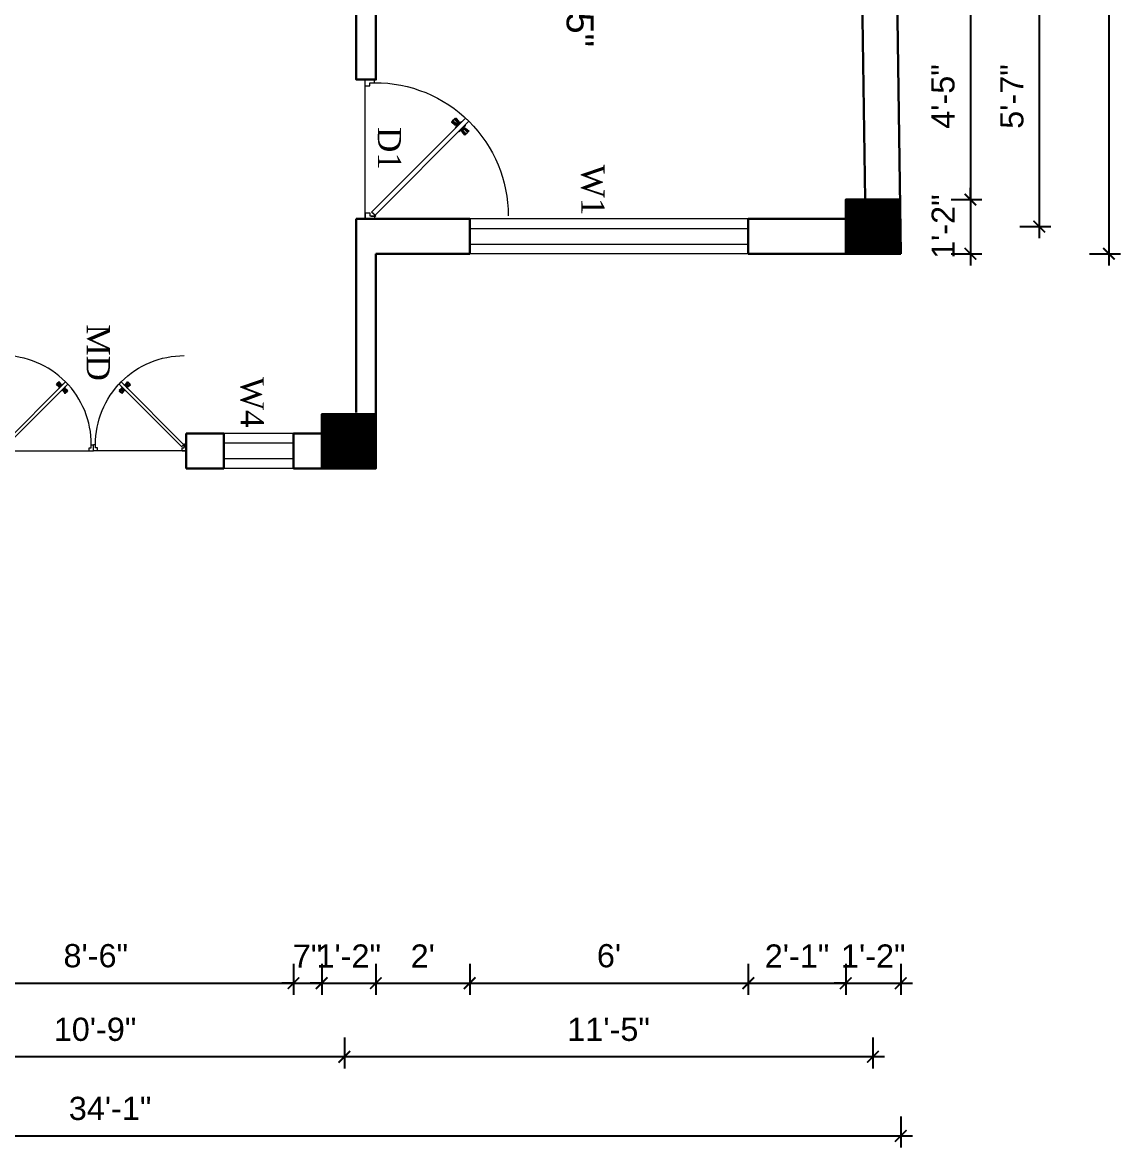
# Model space of a CAD drawing. Header units: inches. Extents: x -4737 to 13205, y 2479 to 13285.
# Drawn here: x -1933 to -1649.2, y 10542.5 to 10833.3 of the extents above; entities that cross this region are included whole.
import ezdxf

# ---------------------------------------------------------------- set-up
doc = ezdxf.new("R2010")
doc.units = ezdxf.units.IN
doc.header["$MEASUREMENT"] = 0
for name, color, linetype, lineweight in [('hatch-.09', 8, 'Continuous', 9), ('ns_DIMS', 1, 'Continuous', 0), ('ns_TEXT', 7, 'Continuous', 13), ('PUERTAS', 7, 'Continuous', 9), ('Text', 7, 'Continuous', 13), ('WALL', 12, 'Continuous', 30), ('wall2', 1, 'Continuous', 15), ('windoow', 4, 'Continuous', 5)]:
    doc.layers.add(name, color=color, linetype=linetype, lineweight=lineweight)
doc.styles.add('arial 1000', font='arial.ttf')
doc.styles.get("Standard").update_dxf_attribs({"font": 'arial.ttf'})
doc.dimstyles.new("1-8'", dxfattribs={"dimtxt": 6, "dimasz": 3, "dimexe": 3, "dimexo": 6, "dimgap": 4, "dimtad": 1, "dimdec": 0, "dimzin": 0, "dimdsep": 46, "dimlunit": 4, "dimtxsty": 'arial 1000', "dimblk": 'ARCHTICK', "dimcen": 8, "dimdle": 3, "dimclrt": 7, "dimazin": 0, "dimtfac": 1, "dimtdec": 0, "dimtix": 1, "dimtmove": 2, "dimatfit": 3, "dimfxl": 5, "dimfxlon": 1, "dimarcsym": 0})

# ---------------------------------------------------------------- blocks, each defined once
blk = doc.blocks.new('3ft')
at = {"layer": 'PUERTAS', "color": 2}
for p, q in [((1.01, 2.52), (25.23, 26.74)), ((26.05, 25.92), (25.23, 26.74)), ((26.05, 25.92), (1.77, 1.64)), ((21.99, 26.11), (21.98, 26.13)), ((25.42, 22.68), (25.43, 22.67)), ((0, 2.4), (0, 0)), ((0.72, 2.4), (0, 2.4)), ((1.6, 0), (0, 0)), ((0.72, 1.52), (0.72, 2.44)), ((0.8, 1.52), (0.72, 1.52)), ((0.8, 1.52), (0.8, 2.41)), ((0.8, 1.2), (0.8, 1.52)), ((1.6, 1.2), (0.8, 1.2)), ((1.57, 1.84), (0.94, 2.47)), ((1.63, 1.89), (0.97, 2.55)), ((1.63, 1.89), (1.57, 1.84)), ((1.77, 1.64), (1.57, 1.84)), ((1.6, 0), (1.6, 1.2)), ((34.4, 0), (34.4, 1.2)), ((34.4, 1.2), (35.2, 1.2)), ((34.4, 0), (36, 0)), ((35.2, 1.2), (35.2, 2.4)), ((35.2, 2.4), (36, 2.4)), ((36, 0), (36, 2.4))]:
    blk.add_line(p, q, dxfattribs=at)
at = {"layer": 'PUERTAS', "color": 1}
for p, q in [((21.67, 25.73), (22.17, 26.23)), ((21.7, 25.82), (22.14, 26.26)), ((22.58, 26.7), (22.14, 26.26)), ((22.67, 26.73), (22.17, 26.23)), ((22.61, 26.67), (22.58, 26.7)), ((23.45, 25.91), (22.79, 26.73)), ((22.49, 24.95), (21.67, 25.61)), ((21.73, 25.79), (21.7, 25.82)), ((22.6, 24.96), (23.02, 25.38)), ((22.61, 24.25), (22.92, 24.72)), ((22.62, 24.13), (22.61, 24.14)), ((22.7, 25.07), (22.71, 25.06)), ((22.82, 25.06), (23.08, 25.32)), ((22.94, 24.95), (22.83, 25.07)), ((22.92, 24.72), (22.92, 24.72)), ((22.93, 24.94), (23.19, 25.21)), ((22.93, 24.84), (22.93, 24.83)), ((23.44, 25.81), (23.02, 25.38)), ((23.34, 25.58), (23.08, 25.32)), ((23.46, 25.47), (23.19, 25.21)), ((23.33, 25.7), (23.34, 25.69)), ((23.45, 25.46), (23.33, 25.57)), ((23.44, 23.31), (23.45, 23.3)), ((23.56, 23.3), (24.03, 23.61)), ((23.57, 25.47), (23.57, 25.47)), ((24.15, 25.79), (23.68, 25.48)), ((23.68, 25.48), (23.68, 25.48)), ((24.03, 23.61), (24.03, 23.62)), ((24.14, 23.62), (24.14, 23.62)), ((24.25, 23.62), (24.51, 23.89)), ((24.27, 25.78), (24.26, 25.79)), ((24.26, 23.29), (24.69, 23.71)), ((24.26, 23.63), (24.37, 23.52)), ((24.37, 23.52), (24.63, 23.77)), ((24.37, 23.4), (24.37, 23.4)), ((24.78, 24.15), (24.51, 23.89)), ((24.89, 24.03), (24.63, 23.77)), ((25.11, 24.14), (24.69, 23.71)), ((24.77, 24.14), (24.88, 24.03)), ((24.79, 24.38), (24.78, 24.37)), ((24.78, 24.26), (24.78, 24.26)), ((25.1, 24.84), (24.79, 24.38)), ((25, 24.03), (25, 24.03)), ((25.09, 24.96), (25.1, 24.95)), ((25.22, 24.14), (26.03, 23.48)), ((26.04, 23.37), (25.54, 22.86)), ((26.01, 23.27), (25.57, 22.83)), ((25.98, 23.3), (26.01, 23.27)), ((24.26, 23.18), (24.92, 22.37)), ((25.04, 22.36), (25.54, 22.86)), ((25.1, 22.42), (25.13, 22.39)), ((25.13, 22.39), (25.57, 22.83))]:
    blk.add_line(p, q, dxfattribs=at)
at = {"layer": 'PUERTAS', "color": 8}
for p, q in [((22.13, 26.28), (21.98, 26.13)), ((22.13, 26.28), (22.27, 26.42)), ((22.29, 26.41), (22.27, 26.42)), ((23.16, 25.52), (22.34, 26.39)), ((23.3, 25.66), (22.5, 26.56)), ((23.41, 25.77), (22.65, 26.71)), ((23.46, 25.83), (22.72, 26.75)), ((22.57, 24.94), (21.65, 25.68)), ((22.63, 24.99), (21.69, 25.75)), ((22.74, 25.1), (21.84, 25.9)), ((22.88, 25.24), (22.01, 26.06)), ((22.69, 24.32), (23.02, 24.83)), ((22.95, 24.96), (22.84, 25.07)), ((22.98, 24.99), (22.86, 25.1)), ((23.03, 25.04), (22.91, 25.15)), ((22.91, 24.53), (23.1, 24.91)), ((23.11, 25.12), (22.99, 25.23)), ((23.13, 24.76), (23.18, 24.99)), ((23.28, 25.3), (23.17, 25.41)), ((23.36, 25.37), (23.25, 25.49)), ((23.31, 24.94), (23.28, 25.08)), ((23.41, 25.43), (23.3, 25.54)), ((23.46, 25.09), (23.32, 25.13)), ((23.44, 25.45), (23.33, 25.56)), ((23.64, 25.27), (23.41, 25.22)), ((23.87, 25.49), (23.49, 25.3)), ((24.08, 25.71), (23.57, 25.38)), ((23.63, 23.38), (24.14, 23.72)), ((23.84, 23.6), (24.22, 23.79)), ((24.07, 23.82), (24.3, 23.88)), ((24.25, 24), (24.39, 23.97)), ((24.25, 23.26), (24.99, 22.34)), ((24.27, 23.64), (24.38, 23.53)), ((24.3, 23.67), (24.41, 23.56)), ((24.3, 23.32), (25.06, 22.38)), ((24.35, 23.72), (24.46, 23.61)), ((24.4, 24.15), (24.43, 24.01)), ((24.41, 23.43), (25.2, 22.53)), ((24.43, 23.8), (24.54, 23.69)), ((24.58, 24.33), (24.52, 24.1)), ((24.55, 23.57), (25.37, 22.7)), ((24.6, 23.97), (24.72, 23.86)), ((24.8, 24.56), (24.61, 24.18)), ((25.02, 24.77), (24.68, 24.26)), ((24.68, 24.05), (24.79, 23.94)), ((24.73, 24.1), (24.85, 23.99)), ((24.76, 24.13), (24.87, 24.02)), ((24.83, 23.85), (25.7, 23.03)), ((24.97, 23.99), (25.87, 23.2)), ((25.08, 24.1), (26.02, 23.34)), ((25.14, 24.15), (26.06, 23.41)), ((25.58, 22.82), (25.43, 22.67)), ((25.58, 22.82), (25.73, 22.97)), ((25.72, 22.98), (25.73, 22.97)), ((0, 0), (36, 0))]:
    blk.add_line(p, q, dxfattribs=at)
at = {"layer": 'PUERTAS', "color": 2}
for radius in [0.155, 0.0752]:
    blk.add_circle((0.82, 2.56), radius, dxfattribs=at)
at = {"layer": 'PUERTAS', "color": 8}
blk.add_arc((0.82, 2.56), 34.38, 359.7285, 90.0333, dxfattribs=at)
at = {"layer": 'PUERTAS', "color": 1}
for centre, start, end in [((22.73, 26.68), 38.9236, 135), ((22.54, 25.01), 231.0764, 315), ((22.67, 24.2), 135, 225), ((22.77, 25.12), 225, 315), ((22.99, 24.89), 135, 219.7428), ((22.87, 24.78), 315, 39.7428), ((23.28, 25.63), 315, 45), ((23.39, 25.86), 315, 38.9236), ((23.51, 23.36), 225, 315), ((23.51, 25.41), 50.2572, 135), ((23.62, 25.53), 230.2572, 315), ((24.09, 23.56), 50.2572, 135), ((24.2, 23.68), 230.2572, 315), ((24.2, 25.73), 45, 135), ((24.32, 23.23), 135, 218.9236), ((24.42, 23.46), 135, 225), ((24.84, 24.31), 135, 219.7428), ((24.72, 24.21), 315, 39.7428), ((24.94, 23.98), 45, 135), ((25.04, 24.89), 315, 45), ((25.17, 24.08), 51.0764, 135), ((25.98, 23.42), 315, 51.0764), ((24.98, 22.42), 218.9236, 315)]:
    blk.add_arc(centre, 0.08, start, end, dxfattribs=at)
blk = doc.blocks.new('*U36')
at = {"color": 3}
blk.add_blockref('3ft', (0, 0), dxfattribs=at)
blk = doc.blocks.new('_ArchTick')
at = {"color": 0, "const_width": 0.15}
blk.add_lwpolyline([(-0.5, -0.5), (0.5, 0.5)], dxfattribs=at)
blk = doc.blocks.new('*D971')
at = {"layer": 'Defpoints', "color": 0, "transparency": 16777216}
for p in [(-1709.16, 10995.65), (-1706.22, 10773.51), (-1652.22, 10773.51)]:
    blk.add_point(p, dxfattribs=at)
at = {"layer": 'ns_DIMS', "color": 0, "lineweight": -2, "transparency": 16777216}
for p, q in [((-1652.22, 10998.65), (-1652.22, 10770.51)), ((-1657.22, 10995.65), (-1649.22, 10995.65)), ((-1657.22, 10773.51), (-1649.22, 10773.51))]:
    blk.add_line(p, q, dxfattribs=at)
at = {"layer": 'ns_DIMS', "color": 0, "lineweight": -2, "transparency": 16777216, "xscale": 3, "yscale": 3, "zscale": 3}
for p, rotation in [((-1652.22, 10995.65), 90), ((-1652.22, 10773.51), 270)]:
    blk.add_blockref('_ArchTick', p, dxfattribs=dict(at, rotation=rotation))
at = {"layer": 'ns_DIMS', "color": 7, "transparency": 16777216, "insert": (-1659.29, 10884.58), "char_height": 6, "attachment_point": 5, "rotation": 90, "style": 'arial 1000'}
blk.add_mtext('18\'-6"', dxfattribs=at)
blk = doc.blocks.new('*D974')
at = {"layer": 'Defpoints', "color": 0, "transparency": 16777216}
for p in [(-1707.17, 10840.77), (-1706.02, 10787.51), (-1688.02, 10787.51)]:
    blk.add_point(p, dxfattribs=at)
at = {"layer": 'ns_DIMS', "color": 0, "lineweight": -2, "transparency": 16777216}
for p, q in [((-1688.02, 10843.77), (-1688.02, 10784.51)), ((-1693.02, 10840.77), (-1685.02, 10840.77)), ((-1693.02, 10787.51), (-1685.02, 10787.51))]:
    blk.add_line(p, q, dxfattribs=at)
at = {"layer": 'ns_DIMS', "color": 0, "lineweight": -2, "transparency": 16777216, "xscale": 3, "yscale": 3, "zscale": 3}
for p, rotation in [((-1688.02, 10840.77), 90), ((-1688.02, 10787.51), 270)]:
    blk.add_blockref('_ArchTick', p, dxfattribs=dict(at, rotation=rotation))
at = {"layer": 'ns_DIMS', "color": 7, "transparency": 16777216, "insert": (-1695.08, 10814.14), "char_height": 6, "attachment_point": 5, "rotation": 90, "style": 'arial 1000'}
blk.add_mtext('4\'-5"', dxfattribs=at)
blk = doc.blocks.new('*D975')
at = {"layer": 'Defpoints', "color": 0, "transparency": 16777216}
for p in [(-1706.22, 10787.51), (-1706.22, 10773.51), (-1688.02, 10773.51)]:
    blk.add_point(p, dxfattribs=at)
at = {"layer": 'ns_DIMS', "color": 0, "lineweight": -2, "transparency": 16777216}
for p, q in [((-1688.02, 10787.51), (-1688.02, 10790.51)), ((-1693.02, 10787.51), (-1685.02, 10787.51)), ((-1688.02, 10787.51), (-1688.02, 10773.51)), ((-1693.02, 10773.51), (-1685.02, 10773.51)), ((-1688.02, 10773.51), (-1688.02, 10770.51))]:
    blk.add_line(p, q, dxfattribs=at)
at = {"layer": 'ns_DIMS', "color": 0, "lineweight": -2, "transparency": 16777216, "xscale": 3, "yscale": 3, "zscale": 3}
for p, rotation in [((-1688.02, 10787.51), 270), ((-1688.02, 10773.51), 90)]:
    blk.add_blockref('_ArchTick', p, dxfattribs=dict(at, rotation=rotation))
at = {"layer": 'ns_DIMS', "color": 7, "transparency": 16777216, "insert": (-1695.04, 10780.51), "char_height": 6, "attachment_point": 5, "rotation": 90, "style": 'arial 1000'}
blk.add_mtext('1\'-2"', dxfattribs=at)
blk = doc.blocks.new('*D976')
at = {"layer": 'Defpoints', "color": 0, "transparency": 16777216}
for p in [(-1707.17, 10847.77), (-1706.22, 10780.51), (-1670.22, 10780.51)]:
    blk.add_point(p, dxfattribs=at)
at = {"layer": 'ns_DIMS', "color": 0, "lineweight": -2, "transparency": 16777216}
for p, q in [((-1670.22, 10850.77), (-1670.22, 10777.51)), ((-1675.22, 10847.77), (-1667.22, 10847.77)), ((-1675.22, 10780.51), (-1667.22, 10780.51))]:
    blk.add_line(p, q, dxfattribs=at)
at = {"layer": 'ns_DIMS', "color": 0, "lineweight": -2, "transparency": 16777216, "xscale": 3, "yscale": 3, "zscale": 3}
for p, rotation in [((-1670.22, 10847.77), 90), ((-1670.22, 10780.51), 270)]:
    blk.add_blockref('_ArchTick', p, dxfattribs=dict(at, rotation=rotation))
at = {"layer": 'ns_DIMS', "color": 7, "transparency": 16777216, "insert": (-1677.27, 10814.14), "char_height": 6, "attachment_point": 5, "rotation": 90, "style": 'arial 1000'}
blk.add_mtext('5\'-7"', dxfattribs=at)
blk = doc.blocks.new('2ft6in')
at = {"layer": 'PUERTAS', "color": 2}
for p, q in [((0.84, 2.1), (21.02, 22.28)), ((21.71, 21.6), (21.02, 22.28)), ((21.71, 21.6), (1.47, 1.37)), ((18.33, 21.76), (18.31, 21.77)), ((21.18, 18.9), (21.2, 18.89)), ((0, 2), (0, 0)), ((0.6, 2), (0, 2)), ((1.33, 0), (0, 0)), ((0.6, 1.26), (0.6, 2.04)), ((0.67, 1.26), (0.6, 1.26)), ((0.67, 1.26), (0.67, 2.01)), ((0.67, 1), (0.67, 1.26)), ((1.33, 1), (0.67, 1)), ((1.31, 1.53), (0.79, 2.06)), ((1.36, 1.58), (0.81, 2.12)), ((1.36, 1.58), (1.31, 1.53)), ((1.47, 1.37), (1.31, 1.53)), ((1.33, 0), (1.33, 1)), ((28.67, 0), (28.67, 1)), ((28.67, 1), (29.33, 1)), ((28.67, 0), (30, 0)), ((29.33, 1), (29.33, 2)), ((29.33, 2), (30, 2)), ((30, 0), (30, 2))]:
    blk.add_line(p, q, dxfattribs=at)
at = {"layer": 'PUERTAS', "color": 1}
for p, q in [((18.06, 21.44), (18.48, 21.86)), ((18.08, 21.51), (18.45, 21.88)), ((18.82, 22.25), (18.45, 21.88)), ((18.9, 22.28), (18.48, 21.86)), ((18.84, 22.23), (18.82, 22.25)), ((19.54, 21.59), (18.99, 22.27)), ((18.74, 20.79), (18.06, 21.34)), ((18.11, 21.49), (18.08, 21.51)), ((18.83, 20.8), (19.18, 21.15)), ((18.84, 20.21), (19.1, 20.6)), ((18.85, 20.11), (18.84, 20.12)), ((18.92, 20.89), (18.93, 20.88)), ((19.02, 20.88), (19.24, 21.1)), ((19.12, 20.8), (19.03, 20.89)), ((19.1, 20.7), (19.11, 20.69)), ((19.1, 20.6), (19.1, 20.6)), ((19.11, 20.79), (19.33, 21.01)), ((19.54, 21.5), (19.18, 21.15)), ((19.45, 21.31), (19.24, 21.1)), ((19.55, 21.22), (19.33, 21.01)), ((19.45, 21.41), (19.45, 21.41)), ((19.54, 21.22), (19.45, 21.31)), ((19.53, 19.43), (19.54, 19.42)), ((19.64, 21.23), (19.64, 21.23)), ((19.64, 19.42), (20.02, 19.67)), ((19.74, 21.24), (19.73, 21.23)), ((20.12, 21.49), (19.74, 21.24)), ((20.02, 19.67), (20.03, 19.68)), ((20.12, 19.68), (20.12, 19.68)), ((20.21, 19.69), (20.43, 19.9)), ((20.22, 21.48), (20.22, 21.49)), ((20.22, 19.41), (20.57, 19.76)), ((20.22, 19.69), (20.31, 19.6)), ((20.22, 19.32), (20.76, 18.64)), ((20.31, 19.6), (20.52, 19.81)), ((20.31, 19.5), (20.31, 19.5)), ((20.65, 20.12), (20.43, 19.9)), ((20.74, 20.03), (20.52, 19.81)), ((20.93, 20.11), (20.57, 19.76)), ((20.64, 20.11), (20.73, 20.02)), ((20.66, 20.31), (20.65, 20.31)), ((20.65, 20.21), (20.65, 20.22)), ((20.91, 20.7), (20.66, 20.31)), ((20.84, 20.02), (20.83, 20.03)), ((20.86, 18.63), (21.28, 19.05)), ((20.91, 20.8), (20.91, 20.79)), ((20.91, 18.68), (20.94, 18.66)), ((20.94, 18.66), (21.31, 19.03)), ((21.02, 20.12), (21.7, 19.57)), ((21.7, 19.47), (21.28, 19.05)), ((21.67, 19.4), (21.31, 19.03)), ((21.65, 19.42), (21.67, 19.4))]:
    blk.add_line(p, q, dxfattribs=at)
at = {"layer": 'PUERTAS', "color": 8}
for p, q in [((18.44, 21.9), (18.31, 21.77)), ((18.44, 21.9), (18.56, 22.02)), ((18.58, 22.01), (18.56, 22.02)), ((19.3, 21.26), (18.61, 22)), ((19.42, 21.38), (18.75, 22.14)), ((19.51, 21.48), (18.88, 22.26)), ((19.55, 21.53), (18.93, 22.3)), ((18.81, 20.78), (18.04, 21.4)), ((18.86, 20.83), (18.08, 21.46)), ((18.95, 20.92), (18.2, 21.58)), ((19.07, 21.03), (18.34, 21.72)), ((18.91, 20.27), (19.19, 20.69)), ((19.13, 20.8), (19.03, 20.9)), ((19.15, 20.82), (19.05, 20.92)), ((19.09, 20.44), (19.25, 20.76)), ((19.19, 20.87), (19.1, 20.96)), ((19.25, 20.93), (19.16, 21.02)), ((19.28, 20.63), (19.32, 20.83)), ((19.4, 21.08), (19.31, 21.17)), ((19.47, 21.15), (19.38, 21.24)), ((19.43, 20.78), (19.4, 20.9)), ((19.51, 21.19), (19.42, 21.28)), ((19.55, 20.91), (19.43, 20.94)), ((19.53, 21.21), (19.44, 21.3)), ((19.7, 21.06), (19.51, 21.01)), ((19.89, 21.24), (19.58, 21.08)), ((20.07, 21.42), (19.64, 21.15)), ((19.69, 19.49), (20.12, 19.76)), ((19.87, 19.67), (20.18, 19.83)), ((20.06, 19.85), (20.25, 19.9)), ((20.21, 20), (20.33, 19.97)), ((20.21, 19.38), (20.83, 18.61)), ((20.23, 19.7), (20.32, 19.61)), ((20.25, 19.72), (20.34, 19.63)), ((20.25, 19.43), (20.88, 18.65)), ((20.29, 19.76), (20.38, 19.67)), ((20.33, 20.13), (20.36, 20.01)), ((20.34, 19.53), (21, 18.77)), ((20.36, 19.83), (20.45, 19.74)), ((20.48, 20.28), (20.44, 20.08)), ((20.46, 19.64), (21.14, 18.91)), ((20.5, 19.98), (20.6, 19.89)), ((20.67, 20.47), (20.51, 20.15)), ((20.85, 20.64), (20.57, 20.22)), ((20.57, 20.04), (20.66, 19.95)), ((20.61, 20.09), (20.7, 19.99)), ((20.63, 20.11), (20.72, 20.01)), ((20.69, 19.87), (21.42, 19.19)), ((20.81, 19.99), (21.56, 19.33)), ((20.9, 20.08), (21.68, 19.45)), ((20.95, 20.13), (21.72, 19.51)), ((21.32, 19.01), (21.2, 18.89)), ((21.32, 19.01), (21.44, 19.14)), ((21.43, 19.15), (21.44, 19.14)), ((0, 0), (30, 0))]:
    blk.add_line(p, q, dxfattribs=at)
at = {"layer": 'PUERTAS', "color": 2}
for radius in [0.129, 0.0627]:
    blk.add_circle((0.68, 2.14), radius, dxfattribs=at)
at = {"layer": 'PUERTAS', "color": 8}
blk.add_arc((0.68, 2.14), 28.65, 359.7285, 90.0333, dxfattribs=at)
at = {"layer": 'PUERTAS', "color": 1}
for centre, start, end in [((18.94, 22.23), 38.9236, 135), ((18.78, 20.84), 231.0764, 315), ((18.89, 20.16), 135, 225), ((18.97, 20.93), 225, 315), ((19.16, 20.74), 135, 219.7428), ((19.06, 20.65), 315, 39.7428), ((19.4, 21.36), 315, 45), ((19.49, 21.55), 315, 38.9236), ((19.59, 19.47), 225, 315), ((19.6, 21.18), 50.2572, 135), ((19.68, 21.28), 230.2572, 315), ((20.07, 19.63), 50.2572, 135), ((20.17, 21.44), 45, 135), ((20.16, 19.73), 230.2572, 315), ((20.27, 19.36), 135, 218.9236), ((20.35, 19.55), 135, 225), ((20.7, 20.26), 135, 219.7428), ((20.6, 20.17), 315, 39.7428), ((20.78, 19.98), 45, 135), ((20.82, 18.68), 218.9236, 315), ((20.87, 20.75), 315, 45), ((20.98, 20.07), 51.0764, 135), ((21.65, 19.52), 315, 51.0764)]:
    blk.add_arc(centre, 0.0667, start, end, dxfattribs=at)
blk = doc.blocks.new('*U37')
at = {"color": 3, "xscale": -1}
blk.add_blockref('2ft6in', (42, 0), dxfattribs=at)
blk = doc.blocks.new('*D983')
at = {"layer": 'Defpoints', "color": 0, "transparency": 16777216}
for p in [(-1965.16, 10718.05), (-1862.95, 10718.05), (-1862.95, 10585)]:
    blk.add_point(p, dxfattribs=at)
at = {"layer": 'ns_DIMS', "color": 0, "lineweight": -2, "transparency": 16777216}
for p, q in [((-1965.16, 10590), (-1965.16, 10582)), ((-1862.95, 10590), (-1862.95, 10582)), ((-1968.16, 10585), (-1859.95, 10585))]:
    blk.add_line(p, q, dxfattribs=at)
at = {"layer": 'ns_DIMS', "color": 0, "lineweight": -2, "transparency": 16777216, "xscale": 3, "yscale": 3, "zscale": 3, "rotation": 180}
blk.add_blockref('_ArchTick', (-1965.16, 10585), dxfattribs=at)
at = {"layer": 'ns_DIMS', "color": 0, "lineweight": -2, "transparency": 16777216, "xscale": 3, "yscale": 3, "zscale": 3}
blk.add_blockref('_ArchTick', (-1862.95, 10585), dxfattribs=at)
at = {"layer": 'ns_DIMS', "color": 7, "transparency": 16777216, "insert": (-1914.05, 10592.07), "char_height": 6, "attachment_point": 5, "style": 'arial 1000'}
blk.add_mtext('8\'-6"', dxfattribs=at)
blk = doc.blocks.new('*D984')
at = {"layer": 'Defpoints', "color": 0, "transparency": 16777216}
for p in [(-1862.95, 10718.05), (-1855.67, 10718.05), (-1855.67, 10585)]:
    blk.add_point(p, dxfattribs=at)
at = {"layer": 'ns_DIMS', "color": 0, "lineweight": -2, "transparency": 16777216}
for p, q in [((-1862.95, 10590), (-1862.95, 10582)), ((-1855.67, 10590), (-1855.67, 10582)), ((-1862.95, 10585), (-1865.95, 10585)), ((-1862.95, 10585), (-1855.67, 10585)), ((-1855.67, 10585), (-1852.67, 10585))]:
    blk.add_line(p, q, dxfattribs=at)
at = {"layer": 'ns_DIMS', "color": 0, "lineweight": -2, "transparency": 16777216, "xscale": 3, "yscale": 3, "zscale": 3}
blk.add_blockref('_ArchTick', (-1862.95, 10585), dxfattribs=at)
at = {"layer": 'ns_DIMS', "color": 0, "lineweight": -2, "transparency": 16777216, "xscale": 3, "yscale": 3, "zscale": 3, "rotation": 180}
blk.add_blockref('_ArchTick', (-1855.67, 10585), dxfattribs=at)
at = {"layer": 'ns_DIMS', "color": 7, "transparency": 16777216, "insert": (-1859.31, 10592), "char_height": 6, "attachment_point": 5, "style": 'arial 1000'}
blk.add_mtext('7"', dxfattribs=at)
blk = doc.blocks.new('*D985')
at = {"layer": 'Defpoints', "color": 0, "transparency": 16777216}
for p in [(-1855.67, 10718.05), (-1841.67, 10718.05), (-1841.67, 10585)]:
    blk.add_point(p, dxfattribs=at)
at = {"layer": 'ns_DIMS', "color": 0, "lineweight": -2, "transparency": 16777216}
for p, q in [((-1855.67, 10590), (-1855.67, 10582)), ((-1841.67, 10590), (-1841.67, 10582)), ((-1855.67, 10585), (-1858.67, 10585)), ((-1855.67, 10585), (-1841.67, 10585)), ((-1841.67, 10585), (-1838.67, 10585))]:
    blk.add_line(p, q, dxfattribs=at)
at = {"layer": 'ns_DIMS', "color": 0, "lineweight": -2, "transparency": 16777216, "xscale": 3, "yscale": 3, "zscale": 3}
blk.add_blockref('_ArchTick', (-1855.67, 10585), dxfattribs=at)
at = {"layer": 'ns_DIMS', "color": 0, "lineweight": -2, "transparency": 16777216, "xscale": 3, "yscale": 3, "zscale": 3, "rotation": 180}
blk.add_blockref('_ArchTick', (-1841.67, 10585), dxfattribs=at)
at = {"layer": 'ns_DIMS', "color": 7, "transparency": 16777216, "insert": (-1848.67, 10592.02), "char_height": 6, "attachment_point": 5, "style": 'arial 1000'}
blk.add_mtext('1\'-2"', dxfattribs=at)
blk = doc.blocks.new('*D986')
at = {"layer": 'Defpoints', "color": 0, "transparency": 16777216}
for p in [(-1817.42, 10773.51), (-1841.67, 10718.05), (-1817.42, 10585)]:
    blk.add_point(p, dxfattribs=at)
at = {"layer": 'ns_DIMS', "color": 0, "lineweight": -2, "transparency": 16777216}
for p, q in [((-1841.67, 10590), (-1841.67, 10582)), ((-1817.42, 10590), (-1817.42, 10582)), ((-1844.67, 10585), (-1814.42, 10585))]:
    blk.add_line(p, q, dxfattribs=at)
at = {"layer": 'ns_DIMS', "color": 0, "lineweight": -2, "transparency": 16777216, "xscale": 3, "yscale": 3, "zscale": 3, "rotation": 180}
blk.add_blockref('_ArchTick', (-1841.67, 10585), dxfattribs=at)
at = {"layer": 'ns_DIMS', "color": 0, "lineweight": -2, "transparency": 16777216, "xscale": 3, "yscale": 3, "zscale": 3}
blk.add_blockref('_ArchTick', (-1817.42, 10585), dxfattribs=at)
at = {"layer": 'ns_DIMS', "color": 7, "transparency": 16777216, "insert": (-1829.55, 10592.02), "char_height": 6, "attachment_point": 5, "style": 'arial 1000'}
blk.add_mtext("2'", dxfattribs=at)
blk = doc.blocks.new('*D987')
at = {"layer": 'Defpoints', "color": 0, "transparency": 16777216}
for p in [(-1817.42, 10773.51), (-1745.42, 10773.51), (-1745.42, 10585)]:
    blk.add_point(p, dxfattribs=at)
at = {"layer": 'ns_DIMS', "color": 0, "lineweight": -2, "transparency": 16777216}
for p, q in [((-1817.42, 10590), (-1817.42, 10582)), ((-1745.42, 10590), (-1745.42, 10582)), ((-1820.42, 10585), (-1742.42, 10585))]:
    blk.add_line(p, q, dxfattribs=at)
at = {"layer": 'ns_DIMS', "color": 0, "lineweight": -2, "transparency": 16777216, "xscale": 3, "yscale": 3, "zscale": 3, "rotation": 180}
blk.add_blockref('_ArchTick', (-1817.42, 10585), dxfattribs=at)
at = {"layer": 'ns_DIMS', "color": 0, "lineweight": -2, "transparency": 16777216, "xscale": 3, "yscale": 3, "zscale": 3}
blk.add_blockref('_ArchTick', (-1745.42, 10585), dxfattribs=at)
at = {"layer": 'ns_DIMS', "color": 7, "transparency": 16777216, "insert": (-1781.42, 10592.07), "char_height": 6, "attachment_point": 5, "style": 'arial 1000'}
blk.add_mtext("6'", dxfattribs=at)
blk = doc.blocks.new('*D988')
at = {"layer": 'Defpoints', "color": 0, "transparency": 16777216}
for p in [(-1745.42, 10773.51), (-1720.22, 10773.51), (-1720.22, 10585)]:
    blk.add_point(p, dxfattribs=at)
at = {"layer": 'ns_DIMS', "color": 0, "lineweight": -2, "transparency": 16777216}
for p, q in [((-1745.42, 10590), (-1745.42, 10582)), ((-1720.22, 10590), (-1720.22, 10582)), ((-1748.42, 10585), (-1717.22, 10585))]:
    blk.add_line(p, q, dxfattribs=at)
at = {"layer": 'ns_DIMS', "color": 0, "lineweight": -2, "transparency": 16777216, "xscale": 3, "yscale": 3, "zscale": 3, "rotation": 180}
blk.add_blockref('_ArchTick', (-1745.42, 10585), dxfattribs=at)
at = {"layer": 'ns_DIMS', "color": 0, "lineweight": -2, "transparency": 16777216, "xscale": 3, "yscale": 3, "zscale": 3}
blk.add_blockref('_ArchTick', (-1720.22, 10585), dxfattribs=at)
at = {"layer": 'ns_DIMS', "color": 7, "transparency": 16777216, "insert": (-1732.82, 10592.02), "char_height": 6, "attachment_point": 5, "style": 'arial 1000'}
blk.add_mtext('2\'-1"', dxfattribs=at)
blk = doc.blocks.new('*D989')
at = {"layer": 'Defpoints', "color": 0, "transparency": 16777216}
for p in [(-1720.22, 10773.51), (-1706.02, 10773.51), (-1706.02, 10585)]:
    blk.add_point(p, dxfattribs=at)
at = {"layer": 'ns_DIMS', "color": 0, "lineweight": -2, "transparency": 16777216}
for p, q in [((-1720.22, 10590), (-1720.22, 10582)), ((-1706.02, 10590), (-1706.02, 10582)), ((-1720.22, 10585), (-1723.22, 10585)), ((-1720.22, 10585), (-1706.02, 10585)), ((-1706.02, 10585), (-1703.02, 10585))]:
    blk.add_line(p, q, dxfattribs=at)
at = {"layer": 'ns_DIMS', "color": 0, "lineweight": -2, "transparency": 16777216, "xscale": 3, "yscale": 3, "zscale": 3}
blk.add_blockref('_ArchTick', (-1720.22, 10585), dxfattribs=at)
at = {"layer": 'ns_DIMS', "color": 0, "lineweight": -2, "transparency": 16777216, "xscale": 3, "yscale": 3, "zscale": 3, "rotation": 180}
blk.add_blockref('_ArchTick', (-1706.02, 10585), dxfattribs=at)
at = {"layer": 'ns_DIMS', "color": 7, "transparency": 16777216, "insert": (-1713.12, 10592.02), "char_height": 6, "attachment_point": 5, "style": 'arial 1000'}
blk.add_mtext('1\'-2"', dxfattribs=at)
blk = doc.blocks.new('*D990')
at = {"layer": 'Defpoints', "color": 0, "transparency": 16777216}
for p in [(-1713.22, 10773.51), (-1849.81, 10718.05), (-1849.81, 10565.99)]:
    blk.add_point(p, dxfattribs=at)
at = {"layer": 'ns_DIMS', "color": 0, "lineweight": -2, "transparency": 16777216}
for p, q in [((-1849.81, 10570.99), (-1849.81, 10562.99)), ((-1713.22, 10570.99), (-1713.22, 10562.99)), ((-1710.22, 10565.99), (-1852.81, 10565.99))]:
    blk.add_line(p, q, dxfattribs=at)
at = {"layer": 'ns_DIMS', "color": 0, "lineweight": -2, "transparency": 16777216, "xscale": 3, "yscale": 3, "zscale": 3, "rotation": 180}
blk.add_blockref('_ArchTick', (-1849.81, 10565.99), dxfattribs=at)
at = {"layer": 'ns_DIMS', "color": 0, "lineweight": -2, "transparency": 16777216, "xscale": 3, "yscale": 3, "zscale": 3}
blk.add_blockref('_ArchTick', (-1713.22, 10565.99), dxfattribs=at)
at = {"layer": 'ns_DIMS', "color": 7, "transparency": 16777216, "insert": (-1781.52, 10573.05), "char_height": 6, "attachment_point": 5, "style": 'arial 1000'}
blk.add_mtext('11\'-5"', dxfattribs=at)
blk = doc.blocks.new('*D991')
at = {"layer": 'Defpoints', "color": 0, "transparency": 16777216}
for p in [(-1849.81, 10718.05), (-1978.67, 10664.91), (-1978.67, 10565.99)]:
    blk.add_point(p, dxfattribs=at)
at = {"layer": 'ns_DIMS', "color": 0, "lineweight": -2, "transparency": 16777216}
for p, q in [((-1978.67, 10570.99), (-1978.67, 10562.99)), ((-1849.81, 10570.99), (-1849.81, 10562.99)), ((-1846.81, 10565.99), (-1981.67, 10565.99))]:
    blk.add_line(p, q, dxfattribs=at)
at = {"layer": 'ns_DIMS', "color": 0, "lineweight": -2, "transparency": 16777216, "xscale": 3, "yscale": 3, "zscale": 3, "rotation": 180}
blk.add_blockref('_ArchTick', (-1978.67, 10565.99), dxfattribs=at)
at = {"layer": 'ns_DIMS', "color": 0, "lineweight": -2, "transparency": 16777216, "xscale": 3, "yscale": 3, "zscale": 3}
blk.add_blockref('_ArchTick', (-1849.81, 10565.99), dxfattribs=at)
at = {"layer": 'ns_DIMS', "color": 7, "transparency": 16777216, "insert": (-1914.24, 10573.05), "char_height": 6, "attachment_point": 5, "style": 'arial 1000'}
blk.add_mtext('10\'-9"', dxfattribs=at)
blk = doc.blocks.new('*D902')
at = {"layer": 'Defpoints', "color": 0, "transparency": 16777216}
for p in [(-1706.02, 10773.51), (-2114.67, 10664.91), (-1706.02, 10545.54)]:
    blk.add_point(p, dxfattribs=at)
at = {"layer": 'ns_DIMS', "color": 0, "lineweight": -2, "transparency": 16777216}
for p, q in [((-2114.67, 10550.54), (-2114.67, 10542.54)), ((-1706.02, 10550.54), (-1706.02, 10542.54)), ((-2117.67, 10545.54), (-1703.02, 10545.54))]:
    blk.add_line(p, q, dxfattribs=at)
at = {"layer": 'ns_DIMS', "color": 0, "lineweight": -2, "transparency": 16777216, "xscale": 3, "yscale": 3, "zscale": 3, "rotation": 180}
blk.add_blockref('_ArchTick', (-2114.67, 10545.54), dxfattribs=at)
at = {"layer": 'ns_DIMS', "color": 0, "lineweight": -2, "transparency": 16777216, "xscale": 3, "yscale": 3, "zscale": 3}
blk.add_blockref('_ArchTick', (-1706.02, 10545.54), dxfattribs=at)
at = {"layer": 'ns_DIMS', "color": 7, "transparency": 16777216, "insert": (-1910.35, 10552.61), "char_height": 6, "attachment_point": 5, "style": 'arial 1000'}
blk.add_mtext('34\'-1"', dxfattribs=at)

msp = doc.modelspace()

# ---------------------------------------------------------------- hatches: boundary and pattern name
at = {"layer": 'hatch-.09'}
h = msp.add_hatch(dxfattribs=at)
h.set_pattern_fill('ANSI31', color=256, angle=-90)
h.set_pattern_definition([(315, (-1996.36152, 26219.89677), (0.0883883476, 0.0883883476), [])])
h.paths.add_polyline_path([(-1706.22, 10773.51), (-1706.22, 10787.51), (-1720.22, 10787.51), (-1720.22, 10773.51)])
h = msp.add_hatch(dxfattribs=at)
h.set_pattern_fill('ANSI31', color=256, angle=-90)
h.set_pattern_definition([(315, (-2131.81193, 26164.44212), (0.0883883476, 0.0883883476), [])])
h.paths.add_polyline_path([(-1841.67, 10718.05), (-1841.67, 10732.05), (-1855.67, 10732.05), (-1855.67, 10718.05)])

# ---------------------------------------------------------------- linework, layer by layer
at = {"layer": 'WALL'}
for p, q in [((-1709.16, 10995.65), (-1706.02, 10773.51)), ((-1706.02, 10773.51), (-1709.16, 10995.65)), ((-1715.22, 10787.51), (-1716.01, 10843.02)), ((-1846.72, 10732.46), (-1846.72, 10782.51)), ((-1817.42, 10782.51), (-1846.72, 10782.51)), ((-1817.42, 10782.51), (-1817.42, 10773.51)), ((-1817.42, 10782.51), (-1817.42, 10773.51)), ((-1720.02, 10782.51), (-1745.42, 10782.51)), ((-1745.42, 10782.51), (-1745.42, 10773.51)), ((-1841.67, 10718.46), (-1841.67, 10773.51)), ((-1817.42, 10773.51), (-1841.67, 10773.51)), ((-1706.02, 10773.51), (-1745.42, 10773.51)), ((-1880.95, 10727.05), (-1890.67, 10727.05)), ((-1890.67, 10727.05), (-1890.67, 10718.05)), ((-1880.95, 10727.05), (-1880.95, 10718.05)), ((-1862.95, 10727.05), (-1862.95, 10718.05)), ((-1880.95, 10718.05), (-1890.67, 10718.05)), ((-1841.67, 10718.05), (-1857.95, 10718.05))]:
    msp.add_line(p, q, dxfattribs=at)
for points in [[(-1841.67, 10840.77), (-1841.67, 10818.51), (-1846.72, 10818.51), (-1846.72, 10840.77)], [(-1706.22, 10787.51), (-1706.22, 10773.51), (-1720.22, 10773.51), (-1720.22, 10787.51)], [(-1841.67, 10732.05), (-1841.67, 10718.05), (-1855.67, 10718.05), (-1855.67, 10732.05)], [(-1862.95, 10727.05), (-1862.95, 10718.05), (-1855.67, 10718.05), (-1855.67, 10727.05)]]:
    msp.add_lwpolyline(points, close=True, dxfattribs=at)
at = {"layer": 'wall2'}
for p, q in [((-1745.42, 10782.51), (-1817.42, 10782.51)), ((-1745.42, 10773.51), (-1817.42, 10773.51)), ((-1862.95, 10727.05), (-1880.95, 10727.05)), ((-1862.95, 10718.05), (-1880.95, 10718.05))]:
    msp.add_line(p, q, dxfattribs=at)
at = {"layer": 'windoow'}
for p, q in [((-1817.42, 10780.01), (-1745.42, 10780.01)), ((-1817.42, 10776.01), (-1745.42, 10776.01)), ((-1862.95, 10724.55), (-1880.95, 10724.55)), ((-1862.95, 10720.55), (-1880.95, 10720.55))]:
    msp.add_line(p, q, dxfattribs=at)

# ---------------------------------------------------------------- block references
at = {"layer": 'WALL', "xscale": -1, "rotation": 270}
msp.add_blockref('*U36', (-1844.4, 10782.51), dxfattribs=at)
at = {"layer": 'WALL', "yscale": 0.8000000000015522, "zscale": 0.8000000000015522}
for p, xscale in [((-1905.07, 10722.55), -0.8000000000015522), ((-1924.27, 10722.55), 0.8000000000015522)]:
    msp.add_blockref('*U37', p, dxfattribs=dict(at, xscale=xscale))

# ---------------------------------------------------------------- texts
at = {"layer": 'ns_TEXT', "char_height": 6, "attachment_point": 1, "rotation": 270}
for s, insert in [('\\pi6.07264;{\\fTimes New Roman|b0|i0|c0|p18;D1}', (-1835.15, 10812.32)), ('\\pi5.07336;{\\fTimes New Roman|b0|i0|c0|p18;W1}', (-1782.56, 10801.59)), ('\\pi3.97458;{\\fTimes New Roman|b0|i0|c0|p18;MD}', (-1910.39, 10759.24)), ('\\pi4.68619;{\\fTimes New Roman|b0|i0|c0|p18;W4}', (-1870.62, 10746.36))]:
    msp.add_mtext_dynamic_manual_height_columns(s, width=21.7401, gutter_width=72, heights=[4.46], dxfattribs=dict(at, insert=insert))
at = {"layer": 'Text', "insert": (-1785.37, 10854.28), "char_height": 7, "width": 440.957, "attachment_point": 2, "rotation": 270}
msp.add_mtext('16\'-9"x10\'-5"', dxfattribs=at)

# ---------------------------------------------------------------- dimensions: what is measured, and where the dimension line sits
at = {"layer": 'ns_DIMS'}
for base, p1, p2, picture, middle in [((-1652.22, 10773.51), (-1709.16, 10995.65), (-1706.22, 10773.51), '*D971', (-1659.29, 10884.58)), ((-1670.22, 10780.51), (-1707.17, 10847.77), (-1706.22, 10780.51), '*D976', (-1677.27, 10814.14)), ((-1688.02, 10787.51), (-1707.17, 10840.77), (-1706.02, 10787.51), '*D974', (-1695.08, 10814.14)), ((-1688.02, 10773.51), (-1706.22, 10787.51), (-1706.22, 10773.51), '*D975', (-1695.04, 10780.51))]:
    dim = msp.add_linear_dim(base=base, p1=p1, p2=p2, angle=270, dimstyle="1-8'", dxfattribs=at)
    dim.commit()
    dim.dimension.update_dxf_attribs({"geometry": picture, "text_midpoint": middle})
for base, p1, p2, picture, middle in [((-1706.02, 10545.54), (-2114.67, 10664.91), (-1706.02, 10773.51), '*D902', (-1910.35, 10552.61)), ((-1849.81, 10565.99), (-1713.22, 10773.51), (-1849.81, 10718.05), '*D990', (-1781.52, 10573.05)), ((-1817.42, 10585), (-1841.67, 10718.05), (-1817.42, 10773.51), '*D986', (-1829.55, 10592.02)), ((-1745.42, 10585), (-1817.42, 10773.51), (-1745.42, 10773.51), '*D987', (-1781.42, 10592.07)), ((-1720.22, 10585), (-1745.42, 10773.51), (-1720.22, 10773.51), '*D988', (-1732.82, 10592.02)), ((-1706.02, 10585), (-1720.22, 10773.51), (-1706.02, 10773.51), '*D989', (-1713.12, 10592.02)), ((-1978.67, 10565.99), (-1849.81, 10718.05), (-1978.67, 10664.91), '*D991', (-1914.24, 10573.05)), ((-1862.95, 10585), (-1965.16, 10718.05), (-1862.95, 10718.05), '*D983', (-1914.05, 10592.07)), ((-1855.67, 10585), (-1862.95, 10718.05), (-1855.67, 10718.05), '*D984', (-1859.31, 10592)), ((-1841.67, 10585), (-1855.67, 10718.05), (-1841.67, 10718.05), '*D985', (-1848.67, 10592.02))]:
    dim = msp.add_linear_dim(base=base, p1=p1, p2=p2, dimstyle="1-8'", dxfattribs=at)
    dim.commit()
    dim.dimension.update_dxf_attribs({"geometry": picture, "text_midpoint": middle})

doc.saveas('drawing.dxf')
